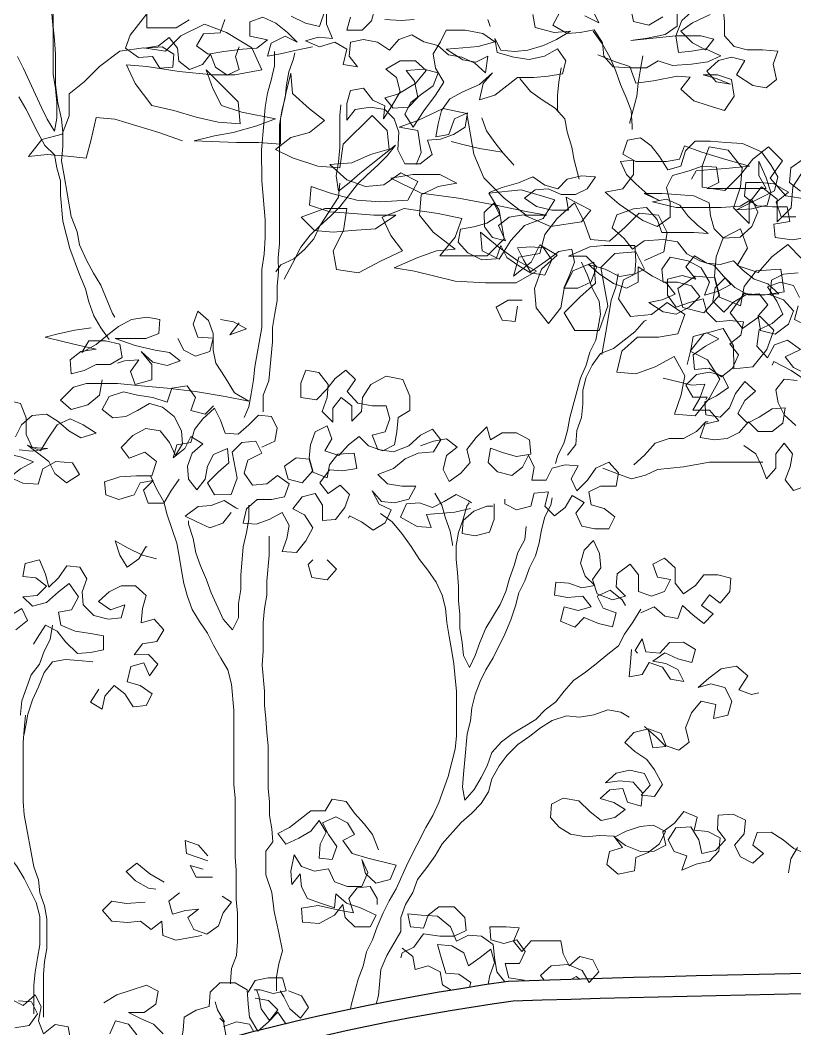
# Model space of a CAD drawing. Header units: inches. Extents: x 0.9 to 45.9, y 0.4 to 30.4.
# Drawn here: x 32.61 to 33.214, y 3.951 to 4.737 of the extents above; entities that cross this region are included whole.
import ezdxf

# ---------------------------------------------------------------- set-up
doc = ezdxf.new("R2010")
doc.units = ezdxf.units.IN
doc.header["$MEASUREMENT"] = 0
doc.layers.add('Arbolles', color=57, linetype='Continuous', lineweight=5)
doc.layers.add('MUEBLES', color=8, linetype='Continuous')

msp = doc.modelspace()

# ---------------------------------------------------------------- linework, layer by layer
at = {"layer": 'Arbolles', "color": 35, "elevation": -0.074}
for points in [[(32.60803, 4.70844), (32.61265, 4.69922), (32.62651, 4.66879), (32.63114, 4.65957), (32.63668, 4.65035), (32.63852, 4.6605), (32.6385, 4.67249), (32.63757, 4.68356), (32.63572, 4.69463), (32.63568, 4.72969), (32.63475, 4.74168), (32.63382, 4.75183), (32.63012, 4.76382), (32.62641, 4.78411), (32.62086, 4.79425), (32.61348, 4.80163), (32.60516, 4.81085)], [(32.63566, 4.75552), (32.63568, 4.73153), (32.63661, 4.72138), (32.63755, 4.71031), (32.63757, 4.68633), (32.63943, 4.67249), (32.64221, 4.65958), (32.64314, 4.64943), (32.64315, 4.63836), (32.64224, 4.62729), (32.64409, 4.61714), (32.64966, 4.58393), (32.65428, 4.57194), (32.65613, 4.56179), (32.66168, 4.54981), (32.66723, 4.53966), (32.67277, 4.53044), (32.68202, 4.50831), (32.68386, 4.50554)], [(32.73646, 4.64268), (32.71799, 4.64926), (32.68369, 4.65978), (32.66918, 4.66109), (32.66523, 4.64394), (32.66129, 4.62942), (32.64678, 4.63073), (32.63095, 4.63203), (32.61644, 4.6307), (32.62698, 4.6439), (32.64281, 4.64787), (32.64807, 4.66239), (32.64805, 4.67953), (32.65992, 4.68878), (32.67178, 4.70066), (32.68759, 4.71255), (32.70606, 4.7152), (32.72321, 4.71258), (32.73507, 4.72446), (32.75352, 4.73371), (32.77068, 4.72713), (32.79047, 4.71528), (32.7984, 4.69814), (32.7773, 4.69416), (32.76016, 4.69415), (32.73377, 4.69676), (32.70871, 4.70069), (32.69288, 4.702), (32.69949, 4.6875), (32.71269, 4.67036), (32.72984, 4.66642), (32.747, 4.66116), (32.76415, 4.65722), (32.78129, 4.65591), (32.77996, 4.67306), (32.75488, 4.6981), (32.76016, 4.68359), (32.76677, 4.67041), (32.7826, 4.66515), (32.80899, 4.6599), (32.79449, 4.65461), (32.77602, 4.64931), (32.76152, 4.64666), (32.74569, 4.64269), (32.77867, 4.6414), (32.79582, 4.64142), (32.81296, 4.64012), (32.81295, 4.6599), (32.81689, 4.67969), (32.82083, 4.69552), (32.82216, 4.67969), (32.83536, 4.66783), (32.84724, 4.65861), (32.83538, 4.64937), (32.82087, 4.6454), (32.80901, 4.63615), (32.82221, 4.62957), (32.842, 4.623), (32.85915, 4.62169), (32.86177, 4.64016), (32.88417, 4.6626), (32.89605, 4.65074), (32.89738, 4.63624), (32.88288, 4.63227), (32.86838, 4.62566), (32.85123, 4.62432), (32.86443, 4.61246), (32.87894, 4.6072), (32.89345, 4.60853), (32.90663, 4.61778), (32.91983, 4.6112), (32.91193, 4.59668), (32.89083, 4.59534), (32.87236, 4.59664), (32.85257, 4.6019), (32.83674, 4.60716), (32.83543, 4.59265), (32.85126, 4.58739), (32.86973, 4.58609), (32.88556, 4.58478), (32.90271, 4.5848), (32.88689, 4.57423), (32.86842, 4.5729), (32.85392, 4.57157), (32.83941, 4.57287), (32.82884, 4.58341), (32.8473, 4.59003), (32.86445, 4.59004), (32.86183, 4.57289), (32.85393, 4.55706), (32.85658, 4.54255), (32.87373, 4.53993), (32.89087, 4.54918), (32.90801, 4.55711), (32.89876, 4.56897), (32.89216, 4.58347), (32.9093, 4.59008), (32.93568, 4.58615), (32.95415, 4.58221), (32.94889, 4.5677), (32.93703, 4.55318), (32.97396, 4.55321), (32.98714, 4.56641), (32.98316, 4.58883), (32.97523, 4.60201), (33.00029, 4.60467), (33.02668, 4.59678), (33.01746, 4.58227), (33.00296, 4.57698), (32.99242, 4.5651), (32.9832, 4.55058), (32.97, 4.55716), (32.96867, 4.57167), (32.98319, 4.55981), (32.99771, 4.54927), (33.01222, 4.54137), (32.9964, 4.53213), (32.97266, 4.5321), (32.94892, 4.5334), (32.91725, 4.54129), (32.90142, 4.54391), (32.91988, 4.55184), (32.93439, 4.55713), (32.94889, 4.55846), (32.93174, 4.57164), (32.92117, 4.58482), (32.92248, 4.60065), (32.93566, 4.60725), (32.95017, 4.6099), (32.93697, 4.61649), (32.91587, 4.61647), (32.89872, 4.61381), (32.92248, 4.60196), (32.9515, 4.59803), (32.98052, 4.59279), (33.00558, 4.58753), (33.0201, 4.58491), (33.00427, 4.58489), (32.98711, 4.59807), (32.97127, 4.61388), (32.96334, 4.63234), (32.95803, 4.66399), (32.93956, 4.66793), (32.91979, 4.65868), (32.90528, 4.65339), (32.91979, 4.65077), (32.92245, 4.63362), (32.9185, 4.62438)], [(33.05639, 4.72823), (33.06378, 4.71809), (33.06932, 4.70794), (33.07394, 4.6978), (33.07764, 4.68673), (33.08227, 4.67659), (33.08597, 4.66644), (33.0869, 4.65445), (33.0869, 4.65168)], [(32.80822, 4.71232), (32.80823, 4.70124), (32.80548, 4.69017), (32.80272, 4.68002), (32.80088, 4.66895), (32.79997, 4.65603), (32.79815, 4.63573), (32.79817, 4.61174), (32.80096, 4.5813), (32.80098, 4.56746), (32.80007, 4.55455), (32.79823, 4.54255), (32.79827, 4.49734), (32.79277, 4.46689), (32.79185, 4.45674), (32.79002, 4.44567), (32.78818, 4.43552), (32.7845, 4.42721)], [(32.79926, 4.43184), (32.79924, 4.44476), (32.80385, 4.45583), (32.80659, 4.48628), (32.80658, 4.49735), (32.80841, 4.50842), (32.81025, 4.51857), (32.81024, 4.52964), (32.81115, 4.54072), (32.81114, 4.55179), (32.81205, 4.56286), (32.81197, 4.65512), (32.8138, 4.66619), (32.81656, 4.67634), (32.81747, 4.68649), (32.81931, 4.69664), (32.82299, 4.70679), (32.82391, 4.71141)], [(33.09515, 4.70889), (33.09332, 4.69874), (33.09148, 4.68766), (33.09057, 4.67752), (33.08505, 4.65721), (33.08505, 4.65629)], [(33.0315, 4.6996), (33.02967, 4.68853), (33.02875, 4.67838), (33.02876, 4.66731), (33.02969, 4.66454)], [(32.99922, 4.69127), (33.00753, 4.68113), (33.01676, 4.67468), (33.02692, 4.66823), (33.03431, 4.65993), (33.03616, 4.64979), (33.03986, 4.6378), (33.04172, 4.62765), (33.04542, 4.61289)], [(32.67927, 4.48801), (32.6728, 4.49723), (32.66726, 4.50645), (32.66356, 4.51752), (32.66078, 4.52766), (32.65616, 4.53873), (32.64876, 4.55902), (32.64598, 4.56917), (32.6432, 4.58023), (32.64134, 4.60053), (32.64133, 4.6116), (32.63855, 4.62175), (32.6367, 4.63189), (32.62931, 4.63927), (32.62376, 4.64941), (32.61452, 4.66785), (32.60898, 4.67707)], [(32.81577, 4.53519), (32.82221, 4.54718), (32.82866, 4.56011), (32.83603, 4.56934), (32.84341, 4.57673), (32.8517, 4.58412), (32.85908, 4.5915), (32.86553, 4.59981), (32.8729, 4.60904), (32.88027, 4.61643), (32.88857, 4.62382), (32.89594, 4.63121), (32.9024, 4.63952), (32.87474, 4.61735), (32.86644, 4.60996), (32.85814, 4.6035), (32.85629, 4.61549), (32.85812, 4.62656), (32.85904, 4.63763), (32.85901, 4.66254), (32.85993, 4.67085)], [(32.96973, 4.6608), (32.97342, 4.65065), (32.97989, 4.64143), (32.98636, 4.63314), (32.99375, 4.62484), (32.99467, 4.62392)], [(32.94575, 4.64232), (32.95591, 4.63957), (32.9679, 4.63681), (32.97897, 4.63497), (32.98543, 4.63406)], [(32.85906, 4.60995), (32.85815, 4.59888), (32.84341, 4.57673), (32.8388, 4.56657), (32.83143, 4.55826), (32.82313, 4.55088), (32.81299, 4.54625), (32.8093, 4.54071)], [(33.04733, 4.54831), (33.05195, 4.53817), (33.05565, 4.52802), (33.06119, 4.51788), (33.06212, 4.50773), (33.05845, 4.48743), (33.05385, 4.4782), (33.05109, 4.46805), (33.04649, 4.4579), (33.03821, 4.42745), (33.03637, 4.4173), (33.03362, 4.40714), (33.02901, 4.39791), (33.02717, 4.39145)], [(33.07593, 4.53911), (33.0741, 4.52896), (33.07042, 4.51881), (33.06675, 4.49667), (33.06308, 4.47637)], [(33.03639, 4.39792), (33.04284, 4.40623), (33.04376, 4.4173), (33.04744, 4.42745), (33.04835, 4.4376), (33.04834, 4.44867), (33.0511, 4.45883), (33.0557, 4.46806), (33.06215, 4.47729), (33.0723, 4.48099), (33.08889, 4.49392), (33.09627, 4.50223), (33.09811, 4.50315)], [(33.08806, 4.39059), (33.09636, 4.39798), (33.10466, 4.40721), (33.11572, 4.41091), (33.12679, 4.41092), (33.13694, 4.41646), (33.14431, 4.42385), (33.14616, 4.42385)], [(33.06408, 4.3878), (33.07608, 4.3832), (33.08623, 4.37951), (33.0973, 4.38229), (33.10652, 4.38691), (33.12681, 4.38878), (33.14711, 4.39249), (33.18862, 4.39252)], [(32.71166, 4.38194), (32.71628, 4.3718), (32.72182, 4.36165), (32.7246, 4.35151), (32.732, 4.32937), (32.73385, 4.31922), (32.73571, 4.30815), (32.73756, 4.29801), (32.74034, 4.28786), (32.74404, 4.27772), (32.74959, 4.2685), (32.75605, 4.25928), (32.76067, 4.25005), (32.76622, 4.23991), (32.77176, 4.23069), (32.77454, 4.21962), (32.7764, 4.19933), (32.77646, 4.1412), (32.77739, 4.13106), (32.77743, 4.08493), (32.77836, 4.07478), (32.77838, 4.05171), (32.77932, 4.04157), (32.77934, 4.01942), (32.77842, 4.00835), (32.77474, 3.9982), (32.77383, 3.98805), (32.77383, 3.98621)], [(33.00415, 4.34254), (33.00324, 4.33239), (32.99771, 4.32223), (32.99495, 4.31208), (32.99127, 4.30193), (32.98851, 4.29178), (32.98391, 4.28163), (32.97286, 4.26316), (32.96825, 4.25209), (32.96457, 4.24194), (32.95997, 4.23271), (32.95535, 4.24193), (32.95442, 4.25208), (32.95256, 4.26315), (32.95255, 4.27422), (32.95162, 4.28436), (32.95161, 4.29544), (32.95067, 4.30651), (32.94974, 4.31665), (32.94973, 4.32772), (32.95157, 4.33788), (32.95525, 4.34803), (32.95801, 4.35818), (32.95985, 4.36095)], [(33.0937, 4.27804), (33.08725, 4.26788), (33.0808, 4.25865), (33.0762, 4.24942), (33.0679, 4.24295), (33.05868, 4.23557), (33.05039, 4.2291), (33.04117, 4.22263), (33.03379, 4.21432), (33.02734, 4.20601), (33.01904, 4.19955), (33.01167, 4.19216), (32.99323, 4.18107), (32.98493, 4.17461), (32.97756, 4.1663), (32.97388, 4.15615), (32.96927, 4.14692), (32.96375, 4.13768), (32.95637, 4.12937), (32.95452, 4.13952), (32.95543, 4.14967), (32.95634, 4.16074), (32.95817, 4.18104), (32.96093, 4.19119), (32.96184, 4.20134), (32.9646, 4.21149), (32.96828, 4.22164), (32.97289, 4.23087), (32.97841, 4.24011), (32.98762, 4.25857), (32.99223, 4.26964), (32.99591, 4.28072), (32.99866, 4.29087), (33.00327, 4.3001), (33.00695, 4.31025), (33.01155, 4.31948), (33.01431, 4.32963), (33.01615, 4.33978), (33.01891, 4.34993), (33.02351, 4.35916), (33.02443, 4.3647)], [(32.78825, 4.35895), (32.78826, 4.34787), (32.78643, 4.33772), (32.78367, 4.32665), (32.78184, 4.30451), (32.78185, 4.29344), (32.78002, 4.28236), (32.78003, 4.27129), (32.77542, 4.26206), (32.76804, 4.27036), (32.75879, 4.29065), (32.75509, 4.30079), (32.75047, 4.31186), (32.74677, 4.322), (32.74491, 4.33307), (32.74121, 4.34414), (32.74121, 4.34691)], [(32.89066, 4.35258), (32.8999, 4.34613), (32.90729, 4.33691), (32.91468, 4.32677), (32.92114, 4.31663), (32.92761, 4.30833), (32.93408, 4.29911), (32.9387, 4.28897), (32.94147, 4.27882), (32.94241, 4.26775), (32.94426, 4.25668), (32.94612, 4.24653), (32.94797, 4.23546), (32.9489, 4.22439), (32.94984, 4.21425), (32.94987, 4.17919), (32.94896, 4.16904), (32.9462, 4.15889), (32.94344, 4.14781), (32.93608, 4.12751), (32.93147, 4.11736), (32.92595, 4.10813), (32.91213, 4.08044), (32.90293, 4.06013), (32.8974, 4.0509), (32.89279, 4.04167), (32.88819, 4.03059), (32.88451, 4.02044), (32.87991, 4.01121), (32.87715, 4.00014), (32.87347, 3.98999), (32.86795, 3.96969), (32.86736, 3.96641)], [(32.80982, 3.9807), (32.80981, 3.99177), (32.81164, 4.00192), (32.8144, 4.01208), (32.81162, 4.02591), (32.80792, 4.04251), (32.80606, 4.05727), (32.80143, 4.07111), (32.80141, 4.08956), (32.80694, 4.09695), (32.80601, 4.10709), (32.80416, 4.11724), (32.80415, 4.12831), (32.80321, 4.13846), (32.80318, 4.17167), (32.80225, 4.18182), (32.80132, 4.19289), (32.80039, 4.20304), (32.80038, 4.21411), (32.79851, 4.2344), (32.79943, 4.24548), (32.79941, 4.26762), (32.80032, 4.27869), (32.80215, 4.28884), (32.80214, 4.29991), (32.80397, 4.32021), (32.80396, 4.33497)], [(32.88738, 3.97053), (32.88916, 3.97709), (32.89099, 3.99738), (32.89559, 4.00846), (32.90665, 4.02692), (32.90664, 4.03799), (32.91032, 4.04814), (32.91584, 4.05737), (32.91953, 4.06753), (32.9269, 4.07676), (32.93335, 4.08599), (32.93887, 4.09522), (32.95362, 4.11184), (32.96192, 4.11923), (32.96929, 4.12662), (32.97482, 4.13585), (32.97758, 4.146), (32.9831, 4.15615), (32.98955, 4.16446), (32.99785, 4.17277), (33.00707, 4.17924), (33.01537, 4.18571), (33.02459, 4.19125), (33.03566, 4.19495), (33.0458, 4.19404), (33.05687, 4.19589), (33.06794, 4.19959), (33.07809, 4.19776), (33.08455, 4.19407)]]:
    msp.add_lwpolyline(points, dxfattribs=at)
at = {"layer": 'Arbolles', "elevation": -0.074}
for points in [[(32.82112, 4.74001), (32.83219, 4.73448), (32.84327, 4.73172), (32.84787, 4.74557)], [(32.86725, 4.73912), (32.86449, 4.72897), (32.87648, 4.72898), (32.88385, 4.73637), (32.88661, 4.74652)], [(33.03054, 4.74296), (33.02501, 4.73281), (33.03609, 4.72636), (33.04624, 4.72729), (33.05731, 4.72915), (33.06378, 4.71901), (33.06471, 4.70886), (33.0721, 4.70056), (33.08501, 4.69965), (33.09793, 4.69966), (33.10715, 4.70521), (33.11822, 4.70153), (33.13299, 4.70246), (33.1459, 4.70432), (33.15604, 4.70894), (33.14405, 4.71447), (33.13298, 4.71261), (33.12283, 4.71168), (33.12097, 4.7246), (33.12557, 4.73659), (33.13479, 4.74491)], [(33.06009, 4.70978), (33.07394, 4.70426), (33.08501, 4.70058), (33.08964, 4.68766), (33.10347, 4.68952), (33.12192, 4.69323), (33.13207, 4.69232), (33.1247, 4.68308), (33.13486, 4.67387), (33.14593, 4.67019), (33.15885, 4.66651), (33.16622, 4.67758), (33.16436, 4.6905), (33.15329, 4.69418), (33.14222, 4.69417), (33.15237, 4.69141), (33.16345, 4.68681), (33.15237, 4.68864), (33.14498, 4.69694), (33.1542, 4.70525), (33.16435, 4.70803), (33.1745, 4.70527), (33.16805, 4.69419), (33.18098, 4.6859), (33.19113, 4.68407), (33.19942, 4.69053), (33.19664, 4.70252), (33.20033, 4.71267), (33.18833, 4.71359), (33.17634, 4.71358), (33.16619, 4.71633), (33.1588, 4.72463), (33.15879, 4.7357), (33.15786, 4.74585)], [(33.11081, 4.73935), (33.09974, 4.73288), (33.08775, 4.73564), (33.08589, 4.74578)], [(32.74178, 4.73716), (32.73163, 4.7307), (32.70857, 4.73068), (32.70856, 4.74175), (32.69566, 4.72513), (32.69198, 4.71498), (32.70213, 4.70761), (32.7132, 4.70854), (32.71875, 4.69932), (32.72889, 4.70025), (32.72981, 4.7104), (32.72058, 4.71593), (32.70674, 4.71499), (32.71781, 4.71685), (32.7261, 4.72331), (32.73257, 4.71501), (32.7335, 4.70487), (32.74181, 4.69842), (32.75196, 4.70212), (32.75841, 4.71042), (32.76211, 4.70028), (32.77134, 4.69383), (32.78056, 4.69845), (32.77778, 4.7086), (32.78054, 4.71598)], [(32.83774, 4.71603), (32.82391, 4.71325), (32.81284, 4.71047), (32.80269, 4.70862), (32.80545, 4.71877), (32.81652, 4.72432), (32.82575, 4.71971), (32.81836, 4.72709), (32.80913, 4.73446), (32.79897, 4.73906), (32.78883, 4.73536), (32.78884, 4.72429), (32.80268, 4.72154), (32.79438, 4.71507), (32.78331, 4.71414), (32.76855, 4.71228), (32.75656, 4.71042), (32.74733, 4.71687), (32.75286, 4.7261), (32.76577, 4.72704), (32.76945, 4.73719)], [(33.00932, 4.7411), (33.01118, 4.73095), (33.02594, 4.72728), (33.03886, 4.72821), (33.02779, 4.72174), (33.01765, 4.71712), (33.00566, 4.71342), (32.99551, 4.71249), (32.98444, 4.7134), (32.97982, 4.72262), (32.98167, 4.71155), (32.99459, 4.70787), (33.00659, 4.70604), (33.01858, 4.70882), (33.02872, 4.71436), (33.03519, 4.70514), (33.03243, 4.69499), (33.02136, 4.69314), (33.01029, 4.6922), (32.99737, 4.69219), (32.98908, 4.68573), (32.97986, 4.67834), (32.96787, 4.67464), (32.97062, 4.68755), (32.978, 4.69586), (32.96786, 4.68663), (32.95495, 4.68108), (32.9448, 4.67554), (32.93835, 4.66631), (32.93559, 4.65615), (32.93376, 4.646), (32.9439, 4.64786), (32.94851, 4.65986), (32.95865, 4.66448), (32.95682, 4.65341), (32.94759, 4.64786), (32.93745, 4.64416), (32.9273, 4.64323), (32.931, 4.63216), (32.92178, 4.62477), (32.90979, 4.62476), (32.90424, 4.63583), (32.90515, 4.64967), (32.90145, 4.65981), (32.89407, 4.66719), (32.88299, 4.66902), (32.871, 4.66717), (32.86455, 4.65886), (32.86454, 4.67177), (32.8673, 4.68192), (32.87744, 4.68378), (32.88483, 4.67456), (32.89406, 4.66996), (32.89315, 4.65981), (32.8996, 4.66996), (32.90605, 4.68104), (32.90327, 4.69211), (32.89496, 4.69856), (32.90603, 4.70502), (32.91802, 4.70504), (32.92633, 4.69766), (32.91804, 4.68751), (32.9042, 4.67919), (32.89406, 4.67641), (32.90052, 4.66812), (32.91252, 4.66905), (32.91989, 4.67644), (32.91711, 4.68935), (32.91065, 4.69765), (32.92448, 4.69858), (32.93556, 4.69583), (32.93188, 4.68567), (32.92266, 4.67921), (32.91436, 4.67274), (32.90975, 4.66351), (32.91622, 4.65337), (32.92451, 4.66629), (32.93373, 4.67829), (32.94018, 4.68845), (32.93371, 4.69951), (32.93185, 4.71058), (32.93738, 4.71981), (32.94198, 4.72904), (32.95675, 4.72906), (32.97059, 4.7263), (32.97982, 4.71985), (32.96691, 4.71615), (32.95491, 4.71522), (32.942, 4.71428), (32.95492, 4.70599), (32.96507, 4.70416), (32.97429, 4.70878), (32.97246, 4.69586), (32.96415, 4.70323), (32.954, 4.70784), (32.94385, 4.70967), (32.93554, 4.71705), (32.92446, 4.7198), (32.91523, 4.72533), (32.90509, 4.72163), (32.89771, 4.71332), (32.88848, 4.71977), (32.87741, 4.7216), (32.86726, 4.71975), (32.86635, 4.70868), (32.87282, 4.70038), (32.86174, 4.70222), (32.8645, 4.71421), (32.85527, 4.71974), (32.84328, 4.71604), (32.8322, 4.72064), (32.84235, 4.72342), (32.85342, 4.72251), (32.8488, 4.73357), (32.84879, 4.74464)], [(32.894, 4.7373), (32.90692, 4.73639), (32.91707, 4.73733)], [(32.97427, 4.73738), (32.97612, 4.73184)], [(33.05637, 4.74391), (33.06099, 4.73469), (33.04992, 4.74021)], [(33.14771, 4.74123), (33.13388, 4.73476), (33.12466, 4.72829), (33.13389, 4.71907), (33.14405, 4.71355), (33.1505, 4.72185), (33.14035, 4.72461), (33.12097, 4.7246), (33.08592, 4.72087), (33.09883, 4.72273), (33.11267, 4.72551), (33.12189, 4.73198), (33.12188, 4.74305)], [(32.97531, 4.60268), (32.98546, 4.60638), (32.99837, 4.61008), (33.00944, 4.61471), (33.01867, 4.60826), (33.02882, 4.6055), (33.0362, 4.61288), (33.04726, 4.61566), (33.05834, 4.61475), (33.05189, 4.60552), (33.04266, 4.6009), (33.03159, 4.60089), (33.02144, 4.60549), (33.01129, 4.60456), (33.003, 4.59809), (33.01223, 4.59164), (33.02422, 4.58889), (33.03714, 4.5889), (33.03529, 4.59904), (33.04544, 4.59352), (33.05467, 4.58891), (33.0473, 4.57968), (33.02331, 4.57597), (33.01316, 4.58057), (33.00208, 4.58518), (32.99102, 4.58332), (32.98272, 4.57685), (32.98826, 4.56487), (32.97811, 4.56762), (32.97165, 4.57592), (32.97164, 4.58699), (32.97901, 4.59438), (32.98363, 4.58516), (32.97349, 4.57869), (32.96334, 4.57591), (32.9532, 4.57406), (32.95136, 4.56391), (32.95875, 4.55561), (32.96983, 4.55009), (32.9809, 4.55102), (32.98458, 4.56117), (32.9892, 4.55195), (32.99843, 4.5455), (33.00766, 4.53997), (33.01873, 4.53814), (33.02426, 4.55014), (33.01779, 4.55936), (33.00764, 4.56027), (32.9975, 4.55934), (33.00212, 4.55012), (33.00766, 4.5409), (33.01965, 4.54921), (33.02979, 4.5566), (33.03994, 4.55846), (33.04179, 4.54831), (33.03811, 4.53816), (33.03351, 4.528), (33.04458, 4.52801), (33.05472, 4.53264), (33.05932, 4.54463), (33.05101, 4.55293), (33.03717, 4.55292), (33.05377, 4.56031), (33.06484, 4.56125), (33.08883, 4.56127), (33.08976, 4.54927), (33.08885, 4.53913), (33.07686, 4.53727), (33.06578, 4.54279), (33.05286, 4.54647), (33.06117, 4.5391), (33.07225, 4.53173), (33.0824, 4.52805), (33.09162, 4.53267), (33.09161, 4.54466), (33.10269, 4.53729), (33.11377, 4.53177), (33.12023, 4.52347), (33.11009, 4.51885), (33.09994, 4.51699), (33.11102, 4.50962), (33.12117, 4.50779), (33.13131, 4.51333), (33.13961, 4.52164), (33.13314, 4.52994), (33.12207, 4.5327), (33.111, 4.53269), (33.11007, 4.54284), (33.11652, 4.55207), (33.13036, 4.54931), (33.14051, 4.54379), (33.14698, 4.53272), (33.1433, 4.52257), (33.15344, 4.52535), (33.16359, 4.53089), (33.15066, 4.54564), (33.13958, 4.54932), (33.12943, 4.55485), (33.12204, 4.56407), (33.11097, 4.5659), (33.09621, 4.56496), (33.08699, 4.5585), (33.08052, 4.5668), (33.07129, 4.57509), (33.07497, 4.58524), (33.08788, 4.58987), (33.09803, 4.5908), (33.10634, 4.58158), (33.11004, 4.57144), (33.13495, 4.57146), (33.14602, 4.57055), (33.13771, 4.577), (33.13033, 4.58437), (33.12386, 4.59267), (33.11371, 4.59727), (33.10264, 4.59542), (33.12109, 4.59082), (33.15615, 4.59085), (33.17091, 4.59179), (33.18013, 4.59733), (33.18476, 4.58719), (33.18015, 4.57611), (33.17093, 4.5678), (33.15802, 4.56687), (33.15063, 4.57424), (33.14785, 4.58439), (33.14692, 4.59453), (33.13492, 4.60006), (33.12108, 4.60097), (33.11001, 4.60188), (33.09617, 4.60187), (33.10817, 4.59634), (33.09894, 4.60095), (33.08971, 4.60924), (33.08232, 4.61662), (33.0777, 4.62676), (33.08785, 4.62769), (33.08786, 4.61662), (33.07956, 4.60554), (33.06573, 4.60276), (33.07681, 4.59355), (33.09527, 4.58065), (33.10635, 4.57605), (33.11649, 4.58344), (33.11648, 4.59451), (33.1137, 4.6065), (33.1183, 4.61573), (33.13122, 4.61943), (33.14136, 4.62313), (33.15243, 4.62222), (33.15429, 4.61022), (33.14507, 4.6056), (33.1912, 4.60565), (33.18565, 4.61579), (33.18564, 4.62686), (33.19119, 4.61395), (33.19489, 4.60288), (33.19213, 4.59273), (33.18014, 4.58995), (33.16815, 4.58902), (33.19766, 4.60381), (33.20041, 4.61488), (33.19487, 4.6241), (33.18748, 4.63424), (33.17271, 4.64069), (33.1598, 4.6416), (33.1478, 4.64251), (33.13581, 4.6425), (33.12843, 4.63511), (33.12475, 4.62311), (33.11461, 4.62034), (33.10814, 4.63048), (33.10168, 4.63878), (33.09337, 4.64523), (33.08322, 4.64337), (33.07954, 4.6323), (33.08969, 4.62677), (33.11368, 4.62679), (33.12383, 4.62865), (33.12751, 4.6388), (33.14043, 4.6342), (33.15796, 4.62868), (33.17826, 4.62316), (33.15981, 4.6213), (33.14874, 4.62037), (33.13675, 4.61943), (33.13307, 4.61297)], [(33.22156, 4.62186), (33.21205, 4.60688), (33.2107, 4.59056), (33.19983, 4.57967), (33.19981, 4.59735), (33.18756, 4.60686), (33.17805, 4.59461), (33.17807, 4.57829), (33.16581, 4.59052), (33.17124, 4.60685), (33.17258, 4.62181), (33.16169, 4.63541), (33.14672, 4.63811), (33.14129, 4.62314), (33.14131, 4.60682), (33.159, 4.60412), (33.17123, 4.61637), (33.18074, 4.62862), (33.19297, 4.63816), (33.20387, 4.62728), (33.19436, 4.61367), (33.20661, 4.60008), (33.22294, 4.59737)], [(33.21999, 4.62842), (33.21048, 4.62175), (33.20953, 4.61033), (33.2181, 4.60368)], [(33.21432, 4.58369), (33.2029, 4.58368), (33.19908, 4.5951), (33.20859, 4.60272), (33.19717, 4.60937), (33.1867, 4.61031), (33.17528, 4.6103), (33.17434, 4.59983), (33.18386, 4.59223), (33.19623, 4.59129), (33.20765, 4.5913), (33.20956, 4.57988), (33.19719, 4.57797), (33.19816, 4.5675), (33.21148, 4.56561), (33.2229, 4.56752)], [(33.09647, 4.54964), (33.11143, 4.55646), (33.11413, 4.57142), (33.10732, 4.58502), (33.09235, 4.58637), (33.08148, 4.57548), (33.06925, 4.56458), (33.05428, 4.56593), (33.04883, 4.58089), (33.04201, 4.59449), (33.02842, 4.58223), (33.01891, 4.56998), (33.01484, 4.55501), (32.99852, 4.55227), (32.99445, 4.53731), (33.00804, 4.5482), (33.01483, 4.56181), (33.02844, 4.55366), (33.01621, 4.54277), (33.01078, 4.5278), (33.01216, 4.51283), (33.02169, 4.5006), (33.0312, 4.51285), (33.03391, 4.52782), (33.0407, 4.54143), (33.05702, 4.54825), (33.05839, 4.53192), (33.04616, 4.52103), (33.03393, 4.50877), (33.0421, 4.49518), (33.06115, 4.49519), (33.06793, 4.51425), (33.06246, 4.54417), (33.07334, 4.55506), (33.08966, 4.55644), (33.09647, 4.54284), (33.08016, 4.53466), (33.07609, 4.51969), (33.08562, 4.5061), (33.10195, 4.50747), (33.11418, 4.51701), (33.1278, 4.5075), (33.12237, 4.49253), (33.10741, 4.48979), (33.09108, 4.48978), (33.07885, 4.47889), (33.07478, 4.46256), (33.08975, 4.46121), (33.10471, 4.46667), (33.11966, 4.47484), (33.12784, 4.45988), (33.12513, 4.44492), (33.1197, 4.42995), (33.13603, 4.4286), (33.1469, 4.44222), (33.15505, 4.45719), (33.14551, 4.47214), (33.1319, 4.47893), (33.14277, 4.49255), (33.15773, 4.49664), (33.16591, 4.48305), (33.16593, 4.46536), (33.18089, 4.46674), (33.19176, 4.48035), (33.19719, 4.49532), (33.18629, 4.50619), (33.1727, 4.49666), (33.16316, 4.50889), (33.17403, 4.52387), (33.189, 4.52252), (33.20532, 4.52525), (33.20258, 4.54294), (33.18354, 4.54156), (33.17403, 4.52931), (33.17132, 4.51434), (33.15499, 4.52113), (33.1509, 4.53609), (33.13593, 4.53743), (33.12234, 4.5279), (33.12643, 4.51294), (33.14276, 4.50887), (33.15499, 4.52249), (33.15089, 4.53745), (33.15224, 4.55241), (33.15767, 4.56738), (33.17127, 4.5742), (33.17672, 4.55924), (33.16857, 4.54563), (33.1849, 4.5402), (33.19577, 4.55245), (33.20801, 4.56199), (33.2189, 4.55111)], [(33.12973, 4.46848), (33.13258, 4.4799), (33.13447, 4.49037), (33.14494, 4.49323), (33.15446, 4.48848), (33.14399, 4.48276), (33.13448, 4.47609), (33.13545, 4.46468), (33.14686, 4.46564), (33.15639, 4.45899), (33.16494, 4.46565), (33.16969, 4.47613), (33.16302, 4.48468), (33.17158, 4.49135), (33.17347, 4.50182), (33.16301, 4.50276), (33.15254, 4.5018), (33.14492, 4.50941), (33.14206, 4.51987), (33.13159, 4.51701), (33.12113, 4.51319), (33.11446, 4.5227), (33.11445, 4.53507), (33.12586, 4.53794), (33.13633, 4.53509), (33.12871, 4.5446), (33.13537, 4.55317), (33.14489, 4.54747), (33.15535, 4.54653), (33.16582, 4.54939), (33.17344, 4.54179), (33.18201, 4.53513), (33.19248, 4.53134), (33.20105, 4.52373), (33.18963, 4.52277), (33.17726, 4.52276), (33.16679, 4.52846), (33.15917, 4.53606), (33.15156, 4.52844), (33.14967, 4.51798), (33.15824, 4.50942), (33.16585, 4.51704), (33.17536, 4.52276), (33.18583, 4.52372), (33.19249, 4.51516), (33.18489, 4.50659), (33.1868, 4.49517), (33.19822, 4.49233), (33.20868, 4.49995), (33.21248, 4.51042), (33.20486, 4.51898), (33.19439, 4.52277), (33.19533, 4.53419), (33.20484, 4.53896), (33.21626, 4.53992)], [(33.22362, 4.46083), (33.21254, 4.46635), (33.20608, 4.47465), (33.21807, 4.4802), (33.20791, 4.48757), (33.19777, 4.48387), (33.19224, 4.47372), (33.18393, 4.48293), (33.18576, 4.49585), (33.19591, 4.50047), (33.2042, 4.50786), (33.19958, 4.51801), (33.19219, 4.52907), (33.20234, 4.53277), (33.21249, 4.53001), (33.21711, 4.52079)], [(32.99754, 4.51413), (32.9957, 4.50214), (32.98555, 4.50305), (32.98093, 4.51319), (32.99015, 4.51874), (33.00122, 4.51875)], [(32.66177, 4.45386), (32.68576, 4.45388), (32.70421, 4.45205), (32.72451, 4.45022), (32.74665, 4.44748), (32.76972, 4.44381), (32.78818, 4.44013), (32.7771, 4.44658), (32.76971, 4.45857), (32.76232, 4.46963), (32.76046, 4.47978), (32.76045, 4.4927), (32.75675, 4.50284), (32.74844, 4.51021), (32.74476, 4.50006), (32.74846, 4.48992), (32.76045, 4.48901), (32.7577, 4.47885), (32.74663, 4.47515), (32.7374, 4.47976), (32.73278, 4.48898)], [(33.21628, 4.51423), (33.21344, 4.50376), (33.22296, 4.49901)], [(32.66542, 4.49722), (32.65251, 4.49536), (32.63959, 4.49258), (32.62945, 4.48981), (32.64421, 4.48613), (32.65621, 4.48337), (32.66913, 4.48062), (32.65713, 4.47876), (32.64884, 4.4723), (32.64977, 4.46123), (32.65991, 4.464), (32.66914, 4.46862), (32.68021, 4.46863), (32.68943, 4.47418), (32.68757, 4.48433), (32.6765, 4.48708), (32.66358, 4.48707), (32.65806, 4.47784), (32.66912, 4.48431), (32.67834, 4.4917), (32.68664, 4.49816), (32.69678, 4.50371), (32.70877, 4.50556), (32.71892, 4.50373), (32.71801, 4.49266), (32.70787, 4.48896), (32.68388, 4.48893), (32.69957, 4.48341), (32.71526, 4.47974), (32.72633, 4.4779), (32.73464, 4.47145), (32.72449, 4.46775), (32.71342, 4.47051), (32.70419, 4.47881), (32.7125, 4.46866), (32.71251, 4.45667), (32.6996, 4.45297), (32.6959, 4.46311), (32.70235, 4.47235), (32.69128, 4.47141), (32.68574, 4.46956)], [(32.76598, 4.50377), (32.77613, 4.50194), (32.78628, 4.49641), (32.77337, 4.49178), (32.77982, 4.50009), (32.78074, 4.50102)], [(33.22443, 4.45453), (33.21082, 4.46404), (33.19721, 4.47083), (33.19585, 4.46811)], [(32.79836, 4.40416), (32.8085, 4.40878), (32.81034, 4.41893), (32.80572, 4.42816), (32.79557, 4.42907), (32.78819, 4.42168), (32.7799, 4.41429), (32.76975, 4.41521), (32.76605, 4.42535), (32.76143, 4.43457), (32.75221, 4.42626), (32.74576, 4.41795), (32.743, 4.4078), (32.73193, 4.40595), (32.72917, 4.39579), (32.73839, 4.40318), (32.743, 4.41241), (32.75223, 4.40689), (32.74393, 4.3995), (32.74025, 4.38935), (32.74118, 4.3792), (32.74765, 4.3709), (32.7541, 4.37921), (32.75593, 4.38936), (32.76054, 4.39859), (32.7716, 4.40321), (32.77254, 4.39214), (32.76424, 4.38476), (32.75594, 4.37644), (32.76149, 4.36722), (32.7744, 4.36724), (32.77901, 4.38016), (32.7753, 4.40045), (32.78267, 4.40784), (32.79374, 4.40877), (32.79836, 4.39955), (32.7873, 4.394), (32.78454, 4.38385), (32.791, 4.37463), (32.80207, 4.37556), (32.81037, 4.38203), (32.8196, 4.37558), (32.81592, 4.36543), (32.80578, 4.36357), (32.7947, 4.36356), (32.78641, 4.35618), (32.78365, 4.3451), (32.7938, 4.34419), (32.80395, 4.34789), (32.81409, 4.35343), (32.81963, 4.34329), (32.8178, 4.33314), (32.81412, 4.32299), (32.82519, 4.32208), (32.83256, 4.33131), (32.83809, 4.34146), (32.83162, 4.3516), (32.82239, 4.35621), (32.82976, 4.36544), (32.83991, 4.36822), (32.84545, 4.359), (32.84546, 4.347), (32.85561, 4.34794), (32.86298, 4.35717), (32.86666, 4.36732), (32.85928, 4.37469), (32.85006, 4.36823), (32.84359, 4.37653), (32.85096, 4.38668), (32.86111, 4.38577), (32.87218, 4.38762), (32.87032, 4.39961), (32.85741, 4.39868), (32.85096, 4.39037), (32.84912, 4.38022), (32.83805, 4.38482), (32.83527, 4.39497), (32.82512, 4.39588), (32.8159, 4.38942), (32.81868, 4.37927), (32.82975, 4.37651), (32.83805, 4.38575), (32.83527, 4.39589), (32.83618, 4.40604), (32.83986, 4.41619), (32.84909, 4.42081), (32.85279, 4.41067), (32.84726, 4.40144), (32.85833, 4.39776), (32.86571, 4.40607), (32.874, 4.41253), (32.88139, 4.40516), (32.89246, 4.40148), (32.90169, 4.4061), (32.90352, 4.41625), (32.90443, 4.42732), (32.91366, 4.43287), (32.91365, 4.44394), (32.9081, 4.45685), (32.89518, 4.45961), (32.88319, 4.45314), (32.87674, 4.44298), (32.87583, 4.43191), (32.86846, 4.42452), (32.86845, 4.43652), (32.86014, 4.44297), (32.85369, 4.43466), (32.8537, 4.42359), (32.84538, 4.43188), (32.84907, 4.44296), (32.84998, 4.45311), (32.84259, 4.46233), (32.83244, 4.46416), (32.82876, 4.45401), (32.82877, 4.44294), (32.84076, 4.4411), (32.84906, 4.44941), (32.85551, 4.45772), (32.86381, 4.46419), (32.87119, 4.45682), (32.86474, 4.44758), (32.87306, 4.43837), (32.88413, 4.43653), (32.8952, 4.43654), (32.89798, 4.42639), (32.8943, 4.41624), (32.88415, 4.41347), (32.88877, 4.4024), (32.90077, 4.40056), (32.91276, 4.40519), (32.92198, 4.4135), (32.9312, 4.41812), (32.93766, 4.40982), (32.93214, 4.40059), (32.92014, 4.39966), (32.91, 4.39504), (32.90078, 4.38765), (32.88879, 4.38302), (32.89618, 4.37565), (32.90725, 4.37382), (32.91832, 4.37383), (32.9128, 4.36367), (32.90173, 4.36089), (32.89158, 4.36181), (32.88419, 4.3701), (32.88974, 4.35996), (32.89897, 4.35536), (32.89436, 4.3452), (32.88514, 4.33966), (32.87591, 4.34611), (32.86668, 4.35071), (32.86576, 4.34887)], [(33.11107, 4.45796), (33.12306, 4.4552), (33.13321, 4.45244), (33.14336, 4.45337), (33.13968, 4.4423), (33.13415, 4.43307), (33.14707, 4.43308), (33.15446, 4.42478), (33.14339, 4.42201), (33.13971, 4.41185), (33.15078, 4.41002), (33.16093, 4.41095), (33.17015, 4.41557), (33.17752, 4.42388), (33.18491, 4.41651), (33.19598, 4.41652), (33.20428, 4.42298), (33.20611, 4.43498), (33.19597, 4.43405), (33.18582, 4.42758), (33.1766, 4.42296), (33.16922, 4.43033), (33.17474, 4.44049), (33.18304, 4.44788), (33.17473, 4.45525), (33.16736, 4.44602), (33.16275, 4.43494), (33.15538, 4.42755), (33.14431, 4.42939), (33.14337, 4.43954), (33.1526, 4.44416), (33.16182, 4.45062), (33.15719, 4.45985), (33.14704, 4.4626), (33.1369, 4.46075), (33.1286, 4.45244), (33.13415, 4.44322), (33.14522, 4.44323), (33.1443, 4.44138)], [(32.67376, 4.45663), (32.67193, 4.44464), (32.66271, 4.43725), (32.64979, 4.43355), (32.64148, 4.44092), (32.65162, 4.45108), (32.66177, 4.45386)], [(33.21443, 4.42115), (33.2052, 4.42944), (33.20058, 4.43867), (33.19872, 4.44881), (33.20517, 4.45712), (33.21532, 4.45621)], [(32.7338, 4.37919), (32.72735, 4.36996), (32.72182, 4.36073), (32.70983, 4.36072), (32.70613, 4.37086), (32.7135, 4.37825), (32.70336, 4.3764), (32.69875, 4.36717), (32.68676, 4.36347), (32.67661, 4.36715), (32.67568, 4.37729), (32.68767, 4.381), (32.70058, 4.38193), (32.71258, 4.38194), (32.71626, 4.39302), (32.70703, 4.40039), (32.69504, 4.39576), (32.68857, 4.40406), (32.69779, 4.4133), (32.70793, 4.41884), (32.719, 4.41701), (32.72639, 4.40779), (32.73102, 4.39764), (32.73654, 4.40687), (32.73561, 4.41702), (32.73006, 4.42809), (32.72083, 4.43546), (32.71068, 4.43822), (32.70146, 4.43267), (32.69224, 4.42805), (32.68209, 4.42712), (32.67378, 4.43357), (32.67931, 4.44372), (32.69038, 4.44742), (32.70145, 4.44467), (32.71344, 4.44283), (32.72452, 4.43915), (32.7282, 4.45023), (32.74019, 4.45208), (32.74666, 4.44286), (32.74298, 4.43271), (32.75405, 4.42995), (32.7605, 4.43642)], [(32.60923, 4.40214), (32.61938, 4.40123), (32.63137, 4.40309), (32.61938, 4.404), (32.61475, 4.41414), (32.61474, 4.42706), (32.61012, 4.43812), (32.59997, 4.44088)], [(32.59816, 4.39937), (32.61016, 4.39661), (32.62031, 4.39293), (32.61017, 4.38738), (32.60187, 4.38092), (32.61202, 4.37631), (32.62401, 4.3754), (32.62769, 4.3874), (32.63784, 4.39294), (32.65075, 4.39203), (32.6563, 4.38281), (32.64616, 4.37634), (32.63692, 4.38372), (32.6323, 4.39294), (32.61568, 4.40584), (32.62584, 4.40124), (32.63136, 4.41047), (32.63873, 4.42154), (32.64888, 4.42617), (32.65903, 4.42156), (32.66919, 4.41511), (32.6572, 4.41141), (32.64796, 4.41694), (32.63965, 4.42431), (32.63042, 4.42984), (32.61935, 4.42891), (32.61106, 4.42152), (32.60645, 4.41229)], [(32.92198, 4.4052), (32.93213, 4.4089), (32.94228, 4.41075), (32.95059, 4.4043), (32.94229, 4.39784), (32.93953, 4.38676), (32.94415, 4.37754), (32.95337, 4.38401), (32.96074, 4.39232), (32.95797, 4.40246), (32.96534, 4.41169), (32.97364, 4.42001), (32.97641, 4.40986), (32.98563, 4.4154), (32.9967, 4.41541), (33.00686, 4.40989), (33.00779, 4.39882), (32.99672, 4.39696), (32.98657, 4.39972), (32.97642, 4.4034), (32.97458, 4.39233), (32.98197, 4.38496), (32.99304, 4.3822), (33.00134, 4.38866), (33.00595, 4.39789), (33.01057, 4.38867), (33.00873, 4.37852), (33.0198, 4.37853), (33.02441, 4.38776), (33.03455, 4.39054), (33.0447, 4.38963), (33.03918, 4.37947), (33.0438, 4.37025), (33.05209, 4.37856), (33.05854, 4.38779), (33.06869, 4.39242), (33.07608, 4.38412), (33.07424, 4.37397), (33.06225, 4.37396), (33.05302, 4.36934), (33.05488, 4.35919), (33.06503, 4.35643), (33.07334, 4.34998), (33.06874, 4.34075), (33.05766, 4.34074), (33.04751, 4.34258), (33.04289, 4.35272), (33.04934, 4.36103), (33.04011, 4.36656), (33.03458, 4.35733), (33.02629, 4.35086), (33.0189, 4.35823), (33.02166, 4.36931), (33.01059, 4.36837), (33.00783, 4.35822), (32.99676, 4.35545), (32.98753, 4.36005), (32.98753, 4.36374)], [(33.17385, 4.40543), (33.18308, 4.39898), (33.1877, 4.38976), (33.1914, 4.37961), (33.19878, 4.38792), (33.19877, 4.39899), (33.20522, 4.4073), (33.21168, 4.399), (33.20985, 4.38885), (33.20617, 4.3787), (33.21263, 4.3704), (33.22278, 4.3741)], [(32.93309, 4.3683), (32.93863, 4.35908), (32.94141, 4.34894), (32.94511, 4.33879), (32.94696, 4.32865), (32.94697, 4.32772)], [(32.77442, 4.3534), (32.76797, 4.34509), (32.75782, 4.34139), (32.74767, 4.34599), (32.73844, 4.3506), (32.74858, 4.35799), (32.75873, 4.35892), (32.76887, 4.36262), (32.7781, 4.35709), (32.77995, 4.35617)], [(32.96078, 4.35634), (32.94879, 4.35356), (32.92665, 4.35169), (32.93035, 4.34155), (32.91927, 4.34246), (32.90635, 4.34983), (32.91095, 4.35998), (32.9211, 4.36091), (32.93125, 4.35723), (32.94048, 4.36185), (32.9497, 4.3674), (32.95893, 4.36279), (32.9617, 4.36095)], [(32.97923, 4.36004), (32.97924, 4.34805), (32.97556, 4.3379), (32.96449, 4.33512), (32.95434, 4.33696), (32.95525, 4.3471), (32.96355, 4.35449), (32.97369, 4.35819), (32.97831, 4.3582)], [(32.71633, 4.31736), (32.70525, 4.32012), (32.69418, 4.32565), (32.68402, 4.33117), (32.68772, 4.3201), (32.69327, 4.31088), (32.70249, 4.31735), (32.70802, 4.32658), (32.70894, 4.32658)], [(33.09371, 4.27527), (33.10385, 4.27989), (33.11216, 4.27252), (33.12231, 4.27068), (33.12599, 4.28083), (33.1343, 4.27346), (33.14261, 4.26701), (33.14998, 4.2744), (33.14075, 4.28085), (33.1472, 4.28916), (33.15551, 4.28271), (33.16288, 4.29194), (33.1638, 4.30209), (33.15365, 4.30485), (33.14258, 4.30484), (33.13612, 4.29653), (33.1269, 4.29006), (33.12044, 4.29836), (33.12043, 4.31035), (33.11212, 4.31773), (33.1029, 4.3131), (33.1066, 4.30296), (33.11675, 4.30112), (33.11214, 4.29189), (33.102, 4.28819), (33.09184, 4.29187), (33.09183, 4.30479), (33.08537, 4.31309), (33.07523, 4.3057), (33.07431, 4.29555), (33.0817, 4.28817), (33.07155, 4.2854), (33.05956, 4.29), (33.05586, 4.30107), (33.0623, 4.3103), (33.06137, 4.32137), (33.05675, 4.33151), (33.04938, 4.32413), (33.04662, 4.31397), (33.05032, 4.30383), (33.0577, 4.29646), (33.04756, 4.2946), (33.03741, 4.29828), (33.02726, 4.2992), (33.02634, 4.28905), (33.03649, 4.28721), (33.04849, 4.28814), (33.05495, 4.27985), (33.04481, 4.27707), (33.03373, 4.27983), (33.03097, 4.26875), (33.04205, 4.26415), (33.04942, 4.27154), (33.0605, 4.26694), (33.07157, 4.26418), (33.07433, 4.27525), (33.06418, 4.27893), (33.05956, 4.28815), (33.0697, 4.29278), (33.07893, 4.2854), (33.08171, 4.28079)], [(32.67121, 4.21584), (32.66476, 4.20568), (32.674, 4.20016), (32.67583, 4.21031), (32.6832, 4.21862), (32.69151, 4.21216), (32.69798, 4.20202), (32.70813, 4.20295), (32.71273, 4.21218), (32.7035, 4.21863), (32.69335, 4.22139), (32.69611, 4.23339), (32.70625, 4.23617), (32.71088, 4.22602), (32.71732, 4.23525), (32.70994, 4.24263), (32.69887, 4.24262), (32.70532, 4.25093), (32.71639, 4.25278), (32.72191, 4.26201), (32.71452, 4.27031), (32.70438, 4.26753), (32.70529, 4.2786), (32.70805, 4.28875), (32.69974, 4.29613), (32.68867, 4.29612), (32.67945, 4.2915), (32.67115, 4.28411), (32.68038, 4.27766), (32.69145, 4.28136), (32.68869, 4.27121), (32.67854, 4.27028), (32.66747, 4.27303), (32.65916, 4.28133), (32.65823, 4.29148), (32.66191, 4.30163), (32.65636, 4.31085), (32.64622, 4.31176), (32.63977, 4.30253), (32.63239, 4.29514), (32.62961, 4.30529), (32.62499, 4.31636), (32.61392, 4.31358), (32.61209, 4.30343), (32.62224, 4.30252), (32.63055, 4.29606), (32.62317, 4.28868), (32.6121, 4.28774), (32.61949, 4.28037), (32.63056, 4.28315), (32.63978, 4.29146), (32.64807, 4.29793), (32.65546, 4.28778), (32.64994, 4.27763), (32.63979, 4.27578), (32.64164, 4.26563), (32.65272, 4.26103), (32.66472, 4.25919), (32.67487, 4.25736), (32.67488, 4.24629), (32.66473, 4.24443), (32.65458, 4.2435), (32.64535, 4.25272), (32.63888, 4.26101), (32.62965, 4.26562), (32.6232, 4.25546), (32.62044, 4.25085)], [(32.84918, 4.31656), (32.85657, 4.30919), (32.8492, 4.30088), (32.8372, 4.30271), (32.83442, 4.31286), (32.83811, 4.31655)], [(32.60197, 4.27297), (32.61119, 4.27852), (32.61581, 4.2693), (32.60659, 4.26191)], [(32.63519, 4.26562), (32.63335, 4.25455), (32.62875, 4.24532), (32.62507, 4.23517), (32.61862, 4.22686), (32.61125, 4.20656), (32.61034, 4.19641), (32.61034, 4.19548)], [(33.08635, 4.24666), (33.08544, 4.23651), (33.08452, 4.22544), (33.09467, 4.2273), (33.1002, 4.23653), (33.11035, 4.23285), (33.11682, 4.22363), (33.12697, 4.22179), (33.12235, 4.23101), (33.11312, 4.23562), (33.10297, 4.23745), (33.11219, 4.24392), (33.12234, 4.23931), (33.13341, 4.23656), (33.13617, 4.24671), (33.12694, 4.25223), (33.11587, 4.25222), (33.1085, 4.24391), (33.09742, 4.24483), (33.09465, 4.25497), (33.08912, 4.24574), (33.09097, 4.2439)], [(32.66658, 4.23705), (32.65551, 4.23796), (32.64536, 4.23888), (32.63521, 4.23702), (32.62876, 4.22871), (32.62416, 4.21764), (32.61956, 4.20749), (32.61588, 4.19641), (32.61404, 4.18626), (32.61312, 4.18072)], [(33.22331, 4.08737), (33.21292, 4.09172), (33.20438, 4.09833), (33.19506, 4.10445), (33.1843, 4.1042), (33.18073, 4.0943), (33.18927, 4.0877), (33.1809, 4.08022), (33.17129, 4.08507), (33.16665, 4.09414), (33.17404, 4.10317), (33.17506, 4.11364), (33.16545, 4.11848), (33.15392, 4.11774), (33.15339, 4.10649), (33.15959, 4.09841), (33.15171, 4.09015), (33.14115, 4.08785), (33.13885, 4.0984), (33.13245, 4.10854), (33.12091, 4.1078), (33.1148, 4.09848), (33.11944, 4.08941), (33.12933, 4.08584), (33.12547, 4.07467), (33.1366, 4.07952), (33.14715, 4.08182), (33.15425, 4.08958), (33.15528, 4.10005), (33.14567, 4.10489), (33.1352, 4.10592), (33.1375, 4.1161), (33.12711, 4.12045), (33.11972, 4.11141), (33.11085, 4.10472), (33.11315, 4.09417), (33.10408, 4.08953), (33.09333, 4.08928), (33.08167, 4.09392), (33.07313, 4.10053), (33.0822, 4.10517), (33.09304, 4.10874), (33.1033, 4.10977), (33.11291, 4.10493), (33.10806, 4.09532), (33.0992, 4.08863), (33.08963, 4.08476), (33.08861, 4.0743), (33.076, 4.07179), (33.06697, 4.07918), (33.06927, 4.08936), (33.07933, 4.09244), (33.07263, 4.10131), (33.06138, 4.10184), (33.05112, 4.10081), (33.03889, 4.1029), (33.03006, 4.10824), (33.02308, 4.11583), (33.0241, 4.1263), (33.03317, 4.13094), (33.04541, 4.12885), (33.05415, 4.12019), (33.06269, 4.11358), (33.07325, 4.11588), (33.08133, 4.12208), (33.0725, 4.12742), (33.06183, 4.13049), (33.06942, 4.13748), (33.07969, 4.1385), (33.08326, 4.12767), (33.09394, 4.12459), (33.09496, 4.13506), (33.08749, 4.14343), (33.07702, 4.14446), (33.06597, 4.14293), (33.07435, 4.15041), (33.0849, 4.15271), (33.09635, 4.15012), (33.10099, 4.14105), (33.09389, 4.13329), (33.10436, 4.13227), (33.11048, 4.14159), (33.10436, 4.153), (33.09816, 4.16109), (33.08884, 4.1672), (33.08108, 4.1743), (33.08818, 4.18206), (33.09951, 4.18486), (33.1094, 4.18129), (33.11326, 4.17172), (33.12316, 4.16815), (33.13125, 4.17435), (33.12845, 4.18568), (33.13309, 4.19734), (33.14048, 4.20638), (33.15193, 4.20379), (33.15013, 4.19283), (33.16146, 4.19562), (33.16454, 4.2063), (33.15891, 4.21693), (33.14824, 4.22001), (33.13818, 4.21693), (33.14655, 4.2244), (33.1562, 4.23159), (33.16802, 4.2336), (33.17705, 4.22621), (33.16987, 4.21513), (33.17977, 4.21156), (33.18543, 4.21295)], [(32.6207, 3.963), (32.62068, 3.98514), (32.6216, 3.99529), (32.62343, 4.00636), (32.62527, 4.01651), (32.62525, 4.03866), (32.62247, 4.04973), (32.61323, 4.06817), (32.60768, 4.07739), (32.59752, 4.09122), (32.59936, 4.09952), (32.59474, 4.10967), (32.59011, 4.11889), (32.58365, 4.12811), (32.5781, 4.13733), (32.57348, 4.1484), (32.5707, 4.15854), (32.56608, 4.16961), (32.56146, 4.17883), (32.55499, 4.18898), (32.54852, 4.1982), (32.5439, 4.20742), (32.53928, 4.21756)], [(32.61403, 4.19549), (32.61312, 4.18442), (32.61221, 4.17427), (32.61225, 4.12814), (32.61318, 4.11799), (32.6206, 4.0774), (32.6243, 4.06726), (32.62523, 4.05711), (32.62893, 4.04696), (32.63078, 4.03682), (32.6308, 4.01375), (32.62897, 4.0036), (32.62805, 3.99345), (32.62809, 3.96024)], [(33.09655, 4.1867), (33.10579, 4.17841), (33.11317, 4.17103), (33.10303, 4.1701), (33.09932, 4.18486)], [(32.88906, 4.09056), (32.88444, 4.10255), (32.87797, 4.11085), (32.87058, 4.11915), (32.86411, 4.12837), (32.85304, 4.1302), (32.84751, 4.12097), (32.83644, 4.12096), (32.81985, 4.10803), (32.81063, 4.10341), (32.81709, 4.09511), (32.82724, 4.09973), (32.83646, 4.10528), (32.84291, 4.11359), (32.84845, 4.10437), (32.84385, 4.09514), (32.84294, 4.08406), (32.85308, 4.08315), (32.85677, 4.0933), (32.8503, 4.10252), (32.84568, 4.11174), (32.85582, 4.11637), (32.86505, 4.11176), (32.8706, 4.10254), (32.86137, 4.09792), (32.86876, 4.08778), (32.88076, 4.0841), (32.90291, 4.07858), (32.89831, 4.06751), (32.88724, 4.06473), (32.87893, 4.0721), (32.87615, 4.08317), (32.88077, 4.07303), (32.87617, 4.06195), (32.8651, 4.06194), (32.85495, 4.06562), (32.85032, 4.07577), (32.83925, 4.07391), (32.8291, 4.07759), (32.82356, 4.08681), (32.8208, 4.07389), (32.82173, 4.06375), (32.82819, 4.07206), (32.82912, 4.06191), (32.83374, 4.05269), (32.84389, 4.04901), (32.85496, 4.04533), (32.85588, 4.0564), (32.86419, 4.04902), (32.87526, 4.04534), (32.88726, 4.03982), (32.88266, 4.03059), (32.87066, 4.03058), (32.86327, 4.03795), (32.86142, 4.0481), (32.85497, 4.03979), (32.84298, 4.03332), (32.83006, 4.03423), (32.82913, 4.0453), (32.84205, 4.04716), (32.85958, 4.04348), (32.86973, 4.04165), (32.86603, 4.05272), (32.87248, 4.06103), (32.88263, 4.06196), (32.88817, 4.05274), (32.88818, 4.04812)], [(32.75621, 4.08583), (32.74882, 4.09413), (32.73867, 4.09781), (32.7396, 4.08766), (32.75621, 4.08214)], [(33.20861, 4.07263), (33.21041, 4.08359), (33.21575, 4.09242)], [(32.72209, 4.0655), (32.71102, 4.07195), (32.70086, 4.08024), (32.69256, 4.07378), (32.69995, 4.0664), (32.7101, 4.06088), (32.71564, 4.05996)], [(32.75253, 4.07568), (32.74238, 4.07844), (32.747, 4.06921), (32.75992, 4.06923)], [(32.73409, 4.05721), (32.7258, 4.05074), (32.72857, 4.0406), (32.73872, 4.04337), (32.74887, 4.04431), (32.74057, 4.03784), (32.74519, 4.02862), (32.75534, 4.02494), (32.76456, 4.0314), (32.76824, 4.04156), (32.7747, 4.04987), (32.76731, 4.05447)], [(32.70735, 4.0498), (32.69259, 4.04887), (32.68151, 4.0507), (32.67414, 4.04331), (32.68153, 4.03502), (32.69352, 4.03411), (32.70367, 4.03504), (32.71198, 4.02859), (32.72028, 4.03505), (32.72121, 4.02398), (32.73136, 4.0203), (32.75165, 4.02401)], [(32.98751, 3.98779), (32.98141, 3.99562), (32.97955, 4.00669), (32.97862, 4.01684), (32.96939, 4.02329), (32.95924, 4.0242), (32.95002, 4.01958), (32.94539, 4.03065), (32.93524, 4.03894), (32.92232, 4.03985), (32.91217, 4.04076), (32.91402, 4.03062), (32.92417, 4.0297), (32.92785, 4.03986), (32.93615, 4.04632), (32.94815, 4.04633), (32.95646, 4.03804), (32.95739, 4.02789), (32.94817, 4.02327), (32.9371, 4.02326), (32.92418, 4.02509), (32.91681, 4.01494), (32.90758, 4.01032), (32.90667, 4.00662)], [(33.0182, 3.9891), (33.01554, 3.99288), (33.02384, 4.00027), (33.03676, 4.00121), (33.04783, 3.9966), (33.05337, 3.98738), (33.06075, 3.99569), (33.05613, 4.00492), (33.04598, 4.00767), (33.03768, 4.00029), (33.03306, 4.00951), (33.0312, 4.01965), (33.00814, 4.01963), (33.00077, 4.01132), (32.9943, 4.01962), (32.9989, 4.02977), (32.98875, 4.03069), (32.97584, 4.03067), (32.97677, 4.02053), (32.98692, 4.01777), (32.99707, 4.02055), (33.00353, 4.01133), (32.99893, 4.0021), (32.98786, 4.00209), (32.99064, 3.99102), (33.00263, 3.98918), (33.00305, 3.9886)], [(32.9602, 3.98362), (32.96112, 3.9873), (32.95188, 3.99375), (32.94173, 3.99466), (32.93803, 4.00665), (32.93526, 4.0168), (32.94633, 4.01589), (32.95556, 4.01036), (32.95926, 4.00021), (32.96848, 4.00668), (32.97678, 4.01315), (32.97955, 4.003), (32.97587, 3.99285), (32.97472, 3.98588)], [(32.90758, 4.01401), (32.91589, 4.00756), (32.91774, 3.99741), (32.92789, 4.00019), (32.93712, 3.99558), (32.93898, 3.98543), (32.94591, 3.98128)], [(32.78768, 3.97976), (32.7932, 3.98899), (32.80335, 3.99085), (32.81442, 3.99086), (32.8172, 3.98071), (32.80705, 3.97886), (32.7969, 3.98161), (32.79229, 3.98161)], [(33.04601, 3.98997), (33.04322, 3.99199), (33.03953, 3.98977)], [(32.67513, 3.97135), (32.68527, 3.97782), (32.69726, 3.98152), (32.70833, 3.98522), (32.71756, 3.98062), (32.71572, 3.97047), (32.7065, 3.964), (32.69451, 3.96399), (32.70374, 3.95939), (32.71389, 3.95478), (32.72128, 3.94741)], [(32.81707, 3.95509), (32.81075, 3.9641), (32.80338, 3.95671), (32.79508, 3.94932), (32.78862, 3.96039), (32.78768, 3.97053), (32.78675, 3.9816), (32.77752, 3.98713), (32.76553, 3.98712), (32.75815, 3.97973), (32.75724, 3.96866), (32.74709, 3.96588), (32.73787, 3.96034), (32.73696, 3.95019), (32.73512, 3.94004), (32.734, 3.93324)], [(32.98981, 3.98812), (32.98972, 3.98825), (32.98975, 3.98811)], [(32.64932, 3.94273), (32.64747, 3.95288), (32.63732, 3.95471), (32.6281, 3.94732), (32.6244, 3.95747), (32.62623, 3.96854), (32.62161, 3.97776), (32.61239, 3.96945), (32.60316, 3.97406)], [(32.79322, 3.97515), (32.80337, 3.97332), (32.81075, 3.96594), (32.8043, 3.95763), (32.79784, 3.96685), (32.79598, 3.977), (32.79413, 3.98161)], [(32.81904, 3.98071), (32.82919, 3.97703), (32.83474, 3.96781), (32.82829, 3.9595), (32.81998, 3.96687), (32.81536, 3.9761), (32.81258, 3.98071)], [(32.6087, 3.97314), (32.61885, 3.97222), (32.62347, 3.963), (32.61702, 3.95377), (32.60595, 3.95192)], [(32.76924, 3.95668), (32.7637, 3.9659), (32.76185, 3.97236)], [(32.75663, 3.93959), (32.74896, 3.94098), (32.76003, 3.94099), (32.77018, 3.94653), (32.76832, 3.95668), (32.76555, 3.95944)], [(32.70098, 3.94647), (32.69452, 3.95476), (32.68437, 3.95752), (32.67976, 3.94737)], [(32.76833, 3.95299), (32.77847, 3.95669), (32.78862, 3.95485), (32.79216, 3.94896)]]:
    msp.add_lwpolyline(points, dxfattribs=at)
at = {"layer": 'MUEBLES'}
for centre, radius, start, end in [((33.48339, -10.46098, -0.074), 14.45756, 85.755108, 91.955047), ((33.26242, 2.0938, -0.074), 1.91383, 98.17834, 133.71207), ((33.49716, -11.561, -0.074), 15.54187, 86.520883, 91.855143), ((33.2181, 2.33136, -0.074), 1.65659, 97.77371, 134.09068)]:
    msp.add_arc(centre, radius, start, end, dxfattribs=at)

doc.saveas('drawing.dxf')
